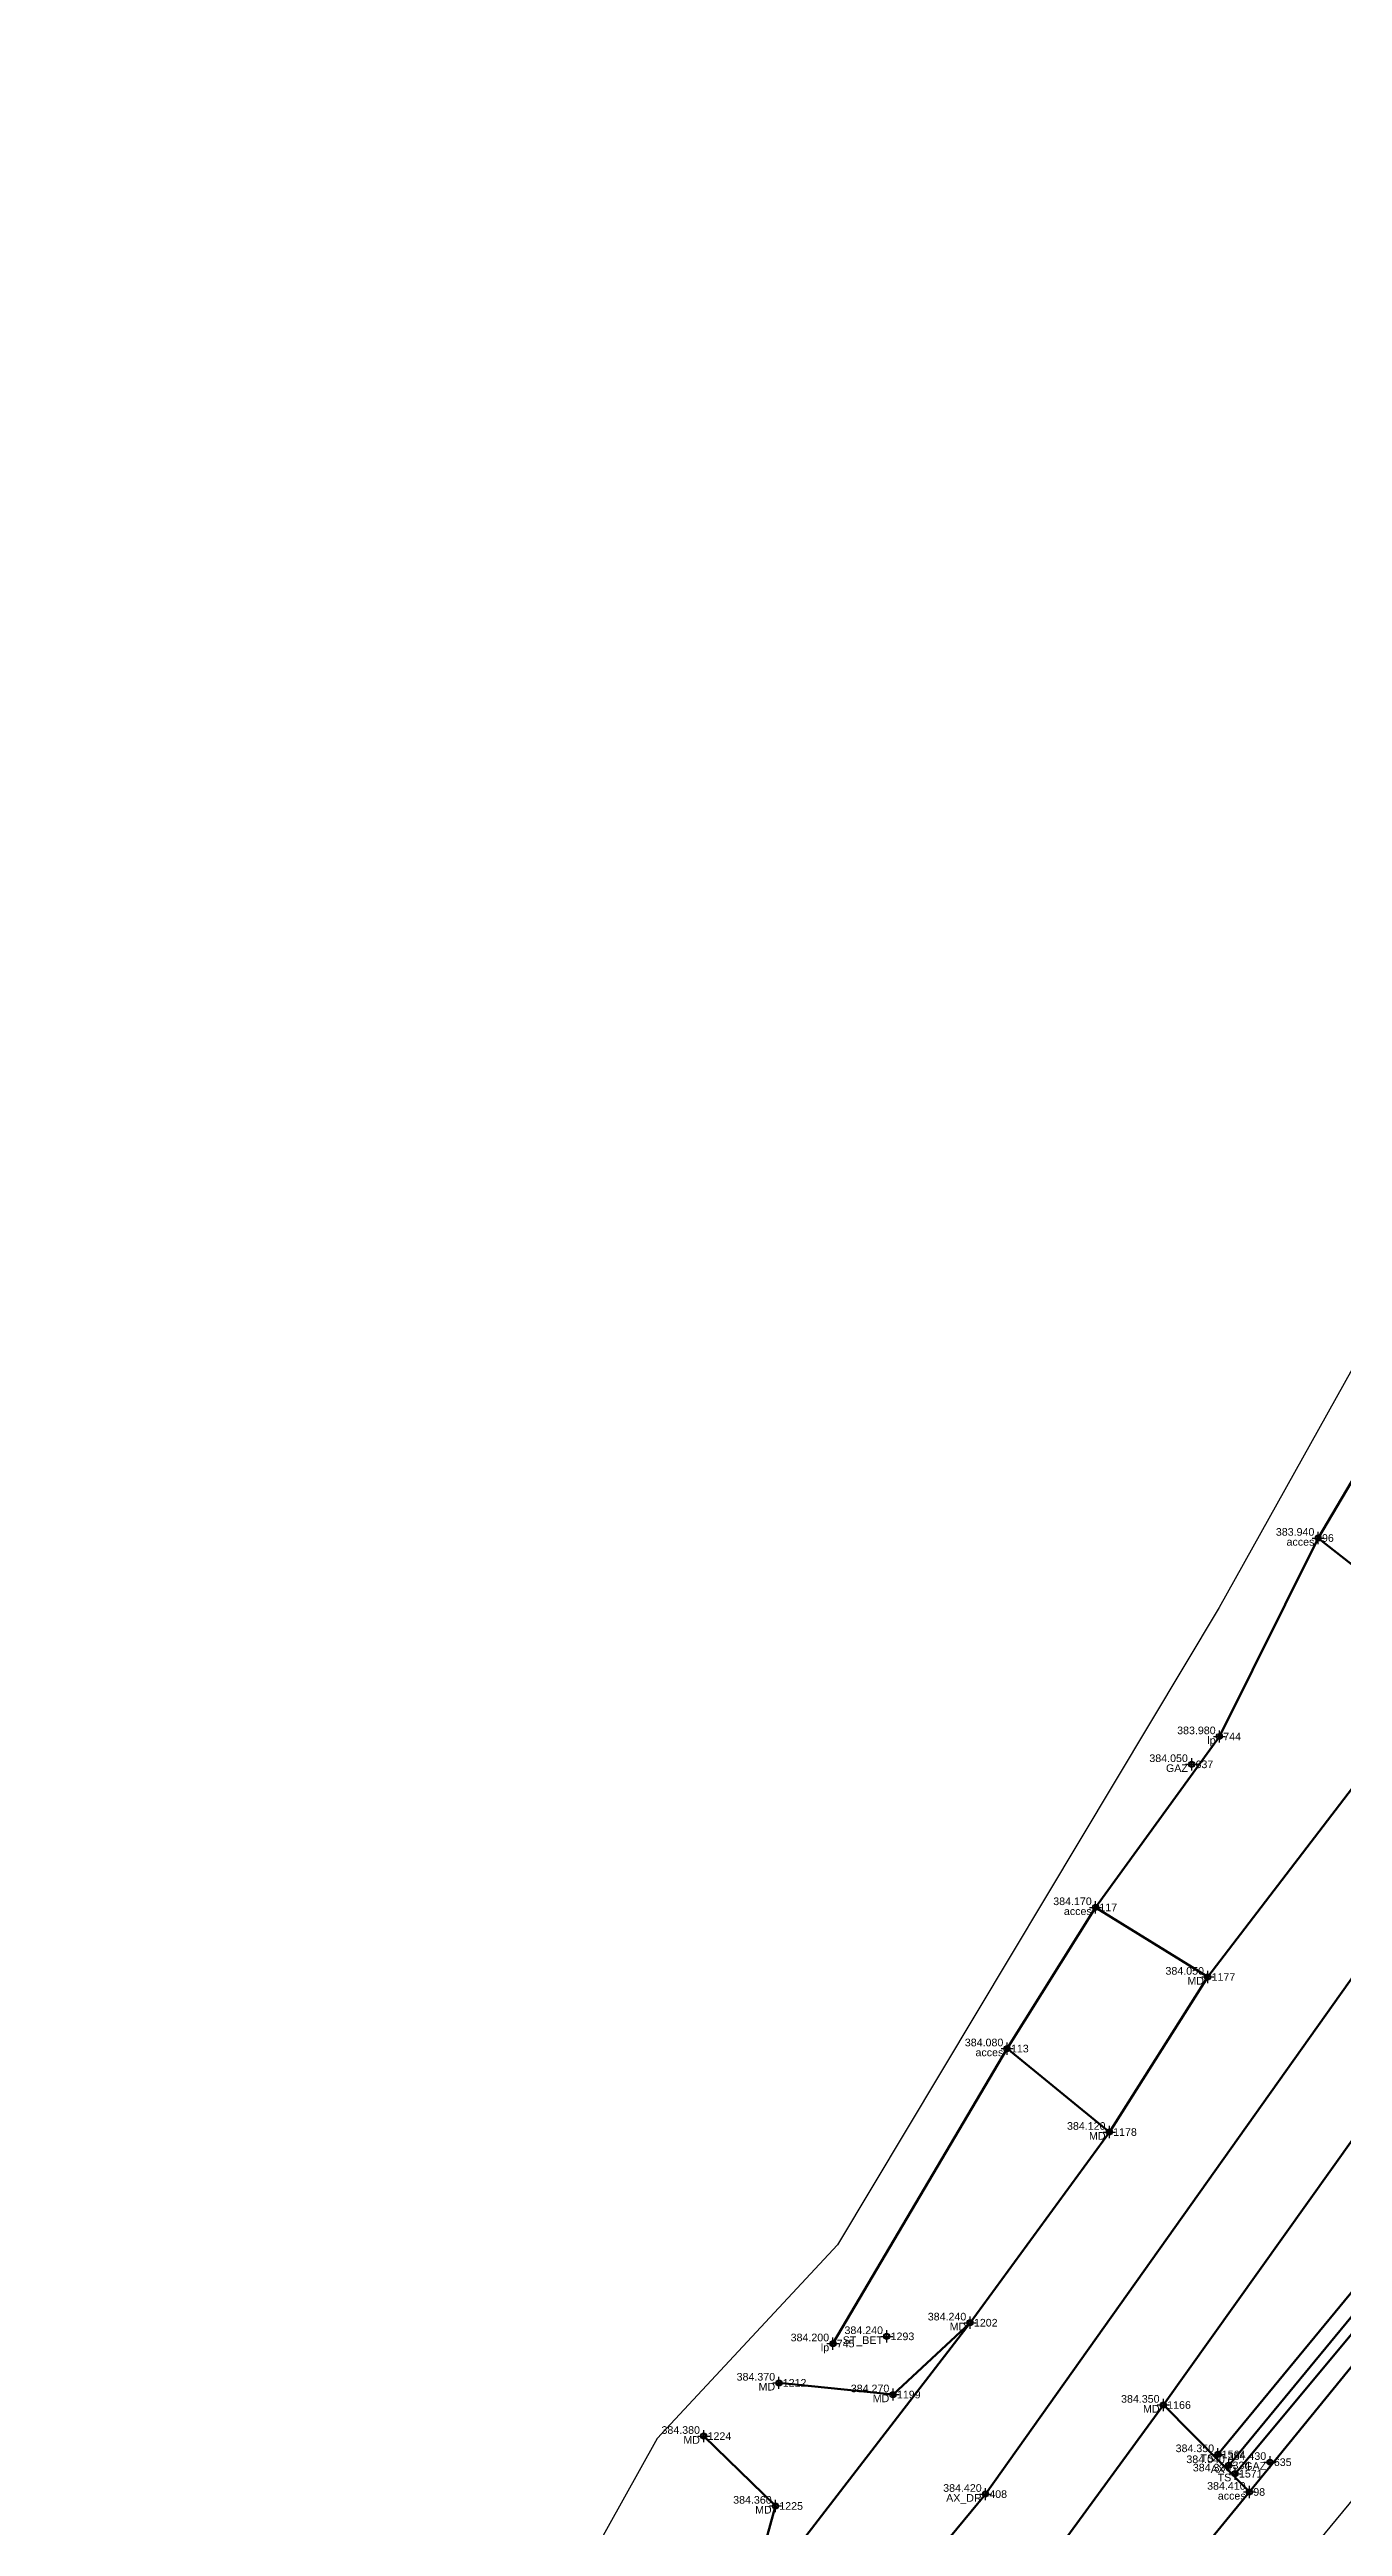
# Model space of a CAD drawing. Extents: x 396921 to 401273, y 555385 to 556691.
# Drawn here: x 401149.2 to 401191.6, y 556286.2 to 556367.4 of the extents above; entities that cross this region are included whole.
import ezdxf
from ezdxf.enums import TextEntityAlignment as Align

# ---------------------------------------------------------------- set-up
doc = ezdxf.new("R2010")
doc.units = 0
doc.header["$PDMODE"] = 34
doc.header["$PDSIZE"] = 0.2
for name, color, linetype in [('Boundary', 30, 'Continuous'), ('TOPO_CERC', 1, 'Continuous'), ('TOPO_CODE', 7, 'Continuous'), ('TOPO_ELEVATION', 7, 'Continuous'), ('TOPO_POINT_ID', 7, 'Continuous'), ('TOPO_POINTS', 7, 'Continuous'), ('TOPO_SYMBOL', 1, 'Continuous')]:
    doc.layers.add(name, color=color, linetype=linetype)
doc.layers.add('RO-LINES-LIN', color=7, linetype='Continuous', lineweight=25)
doc.styles.get("Standard").update_dxf_attribs({"font": 'arial.ttf'})

# ---------------------------------------------------------------- blocks, each defined once
blk = doc.blocks.new('PUNCTOPO')
at = {"layer": 'TOPO_CERC'}
blk.add_circle((0, 0), 0.25, dxfattribs=at)
at = {"layer": 'TOPO_SYMBOL'}
blk.add_point((0, 0), dxfattribs=at)

msp = doc.modelspace()

# ---------------------------------------------------------------- linework, layer by layer
at = {"layer": 'Boundary'}
msp.add_lwpolyline([(401151.531, 556238.095), (401199.518, 556296.225), (401208.504, 556292.043), (401222.442, 556298.757), (401217.992, 556315.021), (401273.141, 556357.297), (401255.219, 556376.018), (401245.835, 556386.323), (401236.195, 556378.584), (401211.811, 556404.268), (401201.487, 556393.032), (401214.641, 556373.423), (401203.161, 556344.231), (401187.604, 556316.352), (401175.09, 556295.456), (401169.171, 556289.109), (401165.846, 556283.138)], dxfattribs=at)
at = {"layer": 'RO-LINES-LIN', "lineweight": 100}
for points in [[(401206.091, 556394.903, 383.98), (401209.983, 556389.227, 383.97), (401218.554, 556377.464, 383.86), (401220.74, 556371.765, 383.79), (401218.787, 556363.866, 383.81), (401213.564, 556351.32, 383.8), (401210.791, 556344.713, 383.81), (401209.058, 556340.462, 383.8), (401208.209, 556338.484, 383.86), (401204.02, 556327.379, 383.85), (401201.888, 556324.348, 383.88), (401198.751, 556319.278, 383.96), (401195.474, 556315.011, 384.02), (401187.23, 556304.24, 384.05), (401184.002, 556299.155, 384.12), (401179.435, 556292.903, 384.24), (401176.911, 556290.547, 384.27), (401173.167, 556290.93, 384.37)], [(401225.761, 556373.156, 383.79), (401216.085, 556351.497, 383.8), (401209.897, 556337.083, 383.87), (401203.299, 556320.181, 384.05), (401179.94, 556287.283, 384.42), (401153.228, 556254.978, 385.07), (401124.473, 556222.302, 385.73), (401086.722, 556181.654, 386.25), (401069.118, 556159.764, 386.97), (401036.302, 556112.167, 387.92), (401016.12, 556087.044, 388.06), (400978.164, 556050.801, 388.45), (400956.927, 556025.769, 388.5), (400940.861, 555996.772, 388.66), (400933.878, 555973.712, 388.83), (400927.98, 555941.206, 388.98), (400926.358, 555917.661, 389.16), (400924.894, 555909.885, 389.28)], [(401198.751, 556319.278, 383.96), (401193.319, 556322.802, 383.86), (401190.85, 556318.634, 383.94), (401195.474, 556315.011, 384.02)], [(401190.85, 556318.634, 383.94), (401187.613, 556312.126, 383.98), (401183.55, 556306.522, 384.17)], [(401210.072, 556298.167, 384.5), (401206.974, 556308.183, 384.41), (401204.146, 556312.857, 384.17), (401199.105, 556308.902, 384.16), (401185.774, 556290.205, 384.35), (401182.308, 556285.471, 384.43), (401155.528, 556253.055, 385.06), (401151.238, 556247.864, 385.17), (401127.846, 556221.594, 385.62), (401126.341, 556220.546, 385.71), (401110.71, 556203.293, 386.1), (401106.482, 556198.802, 386.21), (401100.237, 556192.225, 386.29), (401095.902, 556187.813, 386.36), (401088.725, 556179.749, 386.21), (401084.388, 556174.737, 386.3), (401071.704, 556158.309, 386.86), (401046.863, 556122.183, 387.71), (401043.539, 556112.331, 387.84), (401043.901, 556106.539, 387.89)], [(401187.563, 556288.584, 384.35), (401204.894, 556309.609, 384.27)], [(401205.256, 556309.252, 383.93), (401187.916, 556288.224, 384.04)], [(401188.126, 556287.952, 384.33), (401205.648, 556308.981, 384.31)], [(401184.002, 556299.155, 384.12), (401180.65, 556301.892, 384.08), (401183.55, 556306.522, 384.17), (401187.23, 556304.24, 384.05)], [(401208.879, 556296.626, 384.59), (401201.109, 556302.711, 384.4), (401188.596, 556287.353, 384.41)], [(401180.65, 556301.892, 384.08), (401174.938, 556292.219, 384.2)], [(401172.068, 556283.331, 384.51), (401179.435, 556292.903, 384.24)], [(401182.308, 556285.471, 384.43), (401184.941, 556282.886, 384.66), (401188.596, 556287.353, 384.41), (401185.774, 556290.205, 384.35)], [(401170.702, 556289.184, 384.38), (401173.054, 556286.894, 384.36), (401172.068, 556283.331, 384.51), (401158.654, 556266.521, 384.81), (401154.968, 556262.147, 384.93), (401150.923, 556257.044, 385.05), (401130.24, 556233.572, 385.5), (401127.728, 556230.409, 385.59), (401122.11, 556224.019, 385.73), (401112.376, 556213.37, 386.04), (401109.601, 556210.427, 386.08), (401107.8, 556208.715, 386.13), (401105.323, 556205.887, 386.16), (401084.714, 556183.745, 386.3), (401070.204, 556165.552, 386.58), (401067.45, 556161.516, 386.93), (401028.827, 556107.521, 387.88)]]:
    msp.add_polyline3d(points, dxfattribs=at)

# ---------------------------------------------------------------- block references
at = {"layer": 'TOPO_POINTS'}
ref = msp.add_blockref('PUNCTOPO', (401190.85, 556318.634, 383.94), dxfattribs=dict(at, xscale=0.25, yscale=0.25, zscale=0.25))
ref.add_attrib('POINT', '96', dxfattribs={"layer": 'TOPO_POINT_ID', "height": 0.25}).set_placement((401190.975, 556318.634, 383.94), align=Align.MIDDLE_LEFT)
ref.add_attrib('ELEVATION', '383.940', dxfattribs={"layer": 'TOPO_ELEVATION', "height": 0.25}).set_placement((401190.725, 556318.634, 383.94), align=Align.BOTTOM_RIGHT)
ref.add_attrib('CODE', 'acces', dxfattribs={"layer": 'TOPO_CODE', "height": 0.25}).set_placement((401190.725, 556318.634, 383.94), align=Align.TOP_RIGHT)
ref = msp.add_blockref('PUNCTOPO', (401187.613, 556312.126, 383.98), dxfattribs=dict(at, xscale=0.25, yscale=0.25, zscale=0.25))
ref.add_attrib('POINT', '744', dxfattribs={"layer": 'TOPO_POINT_ID', "height": 0.25}).set_placement((401187.738, 556312.126, 383.98), align=Align.MIDDLE_LEFT)
ref.add_attrib('ELEVATION', '383.980', dxfattribs={"layer": 'TOPO_ELEVATION', "height": 0.25}).set_placement((401187.488, 556312.126, 383.98), align=Align.BOTTOM_RIGHT)
ref.add_attrib('CODE', 'lp', dxfattribs={"layer": 'TOPO_CODE', "height": 0.25}).set_placement((401187.488, 556312.126, 383.98), align=Align.TOP_RIGHT)
ref = msp.add_blockref('PUNCTOPO', (401186.702, 556311.213, 384.05), dxfattribs=dict(at, xscale=0.25, yscale=0.25, zscale=0.25))
ref.add_attrib('POINT', '637', dxfattribs={"layer": 'TOPO_POINT_ID', "height": 0.25}).set_placement((401186.827, 556311.213, 384.05), align=Align.MIDDLE_LEFT)
ref.add_attrib('ELEVATION', '384.050', dxfattribs={"layer": 'TOPO_ELEVATION', "height": 0.25}).set_placement((401186.577, 556311.213, 384.05), align=Align.BOTTOM_RIGHT)
ref.add_attrib('CODE', 'GAZ', dxfattribs={"layer": 'TOPO_CODE', "height": 0.25}).set_placement((401186.577, 556311.213, 384.05), align=Align.TOP_RIGHT)
ref = msp.add_blockref('PUNCTOPO', (401183.55, 556306.522, 384.17), dxfattribs=dict(at, xscale=0.25, yscale=0.25, zscale=0.25))
ref.add_attrib('POINT', '117', dxfattribs={"layer": 'TOPO_POINT_ID', "height": 0.25}).set_placement((401183.675, 556306.522, 384.17), align=Align.MIDDLE_LEFT)
ref.add_attrib('ELEVATION', '384.170', dxfattribs={"layer": 'TOPO_ELEVATION', "height": 0.25}).set_placement((401183.425, 556306.522, 384.17), align=Align.BOTTOM_RIGHT)
ref.add_attrib('CODE', 'acces', dxfattribs={"layer": 'TOPO_CODE', "height": 0.25}).set_placement((401183.425, 556306.522, 384.17), align=Align.TOP_RIGHT)
ref = msp.add_blockref('PUNCTOPO', (401187.23, 556304.24, 384.05), dxfattribs=dict(at, xscale=0.25, yscale=0.25, zscale=0.25))
ref.add_attrib('POINT', '1177', dxfattribs={"layer": 'TOPO_POINT_ID', "height": 0.25}).set_placement((401187.355, 556304.24, 384.05), align=Align.MIDDLE_LEFT)
ref.add_attrib('ELEVATION', '384.050', dxfattribs={"layer": 'TOPO_ELEVATION', "height": 0.25}).set_placement((401187.105, 556304.24, 384.05), align=Align.BOTTOM_RIGHT)
ref.add_attrib('CODE', 'MD', dxfattribs={"layer": 'TOPO_CODE', "height": 0.25}).set_placement((401187.105, 556304.24, 384.05), align=Align.TOP_RIGHT)
ref = msp.add_blockref('PUNCTOPO', (401180.65, 556301.892, 384.08), dxfattribs=dict(at, xscale=0.25, yscale=0.25, zscale=0.25))
ref.add_attrib('POINT', '113', dxfattribs={"layer": 'TOPO_POINT_ID', "height": 0.25}).set_placement((401180.775, 556301.892, 384.08), align=Align.MIDDLE_LEFT)
ref.add_attrib('ELEVATION', '384.080', dxfattribs={"layer": 'TOPO_ELEVATION', "height": 0.25}).set_placement((401180.525, 556301.892, 384.08), align=Align.BOTTOM_RIGHT)
ref.add_attrib('CODE', 'acces', dxfattribs={"layer": 'TOPO_CODE', "height": 0.25}).set_placement((401180.525, 556301.892, 384.08), align=Align.TOP_RIGHT)
ref = msp.add_blockref('PUNCTOPO', (401184.002, 556299.155, 384.12), dxfattribs=dict(at, xscale=0.25, yscale=0.25, zscale=0.25))
ref.add_attrib('POINT', '1178', dxfattribs={"layer": 'TOPO_POINT_ID', "height": 0.25}).set_placement((401184.127, 556299.155, 384.12), align=Align.MIDDLE_LEFT)
ref.add_attrib('ELEVATION', '384.120', dxfattribs={"layer": 'TOPO_ELEVATION', "height": 0.25}).set_placement((401183.877, 556299.155, 384.12), align=Align.BOTTOM_RIGHT)
ref.add_attrib('CODE', 'MD', dxfattribs={"layer": 'TOPO_CODE', "height": 0.25}).set_placement((401183.877, 556299.155, 384.12), align=Align.TOP_RIGHT)
ref = msp.add_blockref('PUNCTOPO', (401179.435, 556292.903, 384.24), dxfattribs=dict(at, xscale=0.25, yscale=0.25, zscale=0.25))
ref.add_attrib('POINT', '1202', dxfattribs={"layer": 'TOPO_POINT_ID', "height": 0.25}).set_placement((401179.56, 556292.903, 384.24), align=Align.MIDDLE_LEFT)
ref.add_attrib('ELEVATION', '384.240', dxfattribs={"layer": 'TOPO_ELEVATION', "height": 0.25}).set_placement((401179.31, 556292.903, 384.24), align=Align.BOTTOM_RIGHT)
ref.add_attrib('CODE', 'MD', dxfattribs={"layer": 'TOPO_CODE', "height": 0.25}).set_placement((401179.31, 556292.903, 384.24), align=Align.TOP_RIGHT)
ref = msp.add_blockref('PUNCTOPO', (401174.938, 556292.219, 384.2), dxfattribs=dict(at, xscale=0.25, yscale=0.25, zscale=0.25))
ref.add_attrib('POINT', '745', dxfattribs={"layer": 'TOPO_POINT_ID', "height": 0.25}).set_placement((401175.063, 556292.219, 384.2), align=Align.MIDDLE_LEFT)
ref.add_attrib('ELEVATION', '384.200', dxfattribs={"layer": 'TOPO_ELEVATION', "height": 0.25}).set_placement((401174.813, 556292.219, 384.2), align=Align.BOTTOM_RIGHT)
ref.add_attrib('CODE', 'lp', dxfattribs={"layer": 'TOPO_CODE', "height": 0.25}).set_placement((401174.813, 556292.219, 384.2), align=Align.TOP_RIGHT)
ref = msp.add_blockref('PUNCTOPO', (401176.704, 556292.456, 384.24), dxfattribs=dict(at, xscale=0.25, yscale=0.25, zscale=0.25))
ref.add_attrib('POINT', '1293', dxfattribs={"layer": 'TOPO_POINT_ID', "height": 0.25}).set_placement((401176.829, 556292.456, 384.24), align=Align.MIDDLE_LEFT)
ref.add_attrib('ELEVATION', '384.240', dxfattribs={"layer": 'TOPO_ELEVATION', "height": 0.25}).set_placement((401176.579, 556292.456, 384.24), align=Align.BOTTOM_RIGHT)
ref.add_attrib('CODE', 'ST_BET', dxfattribs={"layer": 'TOPO_CODE', "height": 0.25}).set_placement((401176.579, 556292.456, 384.24), align=Align.TOP_RIGHT)
ref = msp.add_blockref('PUNCTOPO', (401173.167, 556290.93, 384.37), dxfattribs=dict(at, xscale=0.25, yscale=0.25, zscale=0.25))
ref.add_attrib('POINT', '1212', dxfattribs={"layer": 'TOPO_POINT_ID', "height": 0.25}).set_placement((401173.292, 556290.93, 384.37), align=Align.MIDDLE_LEFT)
ref.add_attrib('ELEVATION', '384.370', dxfattribs={"layer": 'TOPO_ELEVATION', "height": 0.25}).set_placement((401173.042, 556290.93, 384.37), align=Align.BOTTOM_RIGHT)
ref.add_attrib('CODE', 'MD', dxfattribs={"layer": 'TOPO_CODE', "height": 0.25}).set_placement((401173.042, 556290.93, 384.37), align=Align.TOP_RIGHT)
ref = msp.add_blockref('PUNCTOPO', (401176.911, 556290.547, 384.27), dxfattribs=dict(at, xscale=0.25, yscale=0.25, zscale=0.25))
ref.add_attrib('POINT', '1199', dxfattribs={"layer": 'TOPO_POINT_ID', "height": 0.25}).set_placement((401177.036, 556290.547, 384.27), align=Align.MIDDLE_LEFT)
ref.add_attrib('ELEVATION', '384.270', dxfattribs={"layer": 'TOPO_ELEVATION', "height": 0.25}).set_placement((401176.786, 556290.547, 384.27), align=Align.BOTTOM_RIGHT)
ref.add_attrib('CODE', 'MD', dxfattribs={"layer": 'TOPO_CODE', "height": 0.25}).set_placement((401176.786, 556290.547, 384.27), align=Align.TOP_RIGHT)
ref = msp.add_blockref('PUNCTOPO', (401185.774, 556290.205, 384.35), dxfattribs=dict(at, xscale=0.25, yscale=0.25, zscale=0.25))
ref.add_attrib('POINT', '1166', dxfattribs={"layer": 'TOPO_POINT_ID', "height": 0.25}).set_placement((401185.899, 556290.205, 384.35), align=Align.MIDDLE_LEFT)
ref.add_attrib('ELEVATION', '384.350', dxfattribs={"layer": 'TOPO_ELEVATION', "height": 0.25}).set_placement((401185.649, 556290.205, 384.35), align=Align.BOTTOM_RIGHT)
ref.add_attrib('CODE', 'MD', dxfattribs={"layer": 'TOPO_CODE', "height": 0.25}).set_placement((401185.649, 556290.205, 384.35), align=Align.TOP_RIGHT)
ref = msp.add_blockref('PUNCTOPO', (401170.702, 556289.184, 384.38), dxfattribs=dict(at, xscale=0.25, yscale=0.25, zscale=0.25))
ref.add_attrib('POINT', '1224', dxfattribs={"layer": 'TOPO_POINT_ID', "height": 0.25}).set_placement((401170.827, 556289.184, 384.38), align=Align.MIDDLE_LEFT)
ref.add_attrib('ELEVATION', '384.380', dxfattribs={"layer": 'TOPO_ELEVATION', "height": 0.25}).set_placement((401170.577, 556289.184, 384.38), align=Align.BOTTOM_RIGHT)
ref.add_attrib('CODE', 'MD', dxfattribs={"layer": 'TOPO_CODE', "height": 0.25}).set_placement((401170.577, 556289.184, 384.38), align=Align.TOP_RIGHT)
ref = msp.add_blockref('PUNCTOPO', (401187.563, 556288.584, 384.35), dxfattribs=dict(at, xscale=0.25, yscale=0.25, zscale=0.25))
ref.add_attrib('POINT', '1564', dxfattribs={"layer": 'TOPO_POINT_ID', "height": 0.25}).set_placement((401187.688, 556288.584, 384.35), align=Align.MIDDLE_LEFT)
ref.add_attrib('ELEVATION', '384.350', dxfattribs={"layer": 'TOPO_ELEVATION', "height": 0.25}).set_placement((401187.438, 556288.584, 384.35), align=Align.BOTTOM_RIGHT)
ref.add_attrib('CODE', 'TS', dxfattribs={"layer": 'TOPO_CODE', "height": 0.25}).set_placement((401187.438, 556288.584, 384.35), align=Align.TOP_RIGHT)
ref = msp.add_blockref('PUNCTOPO', (401187.916, 556288.224, 384.04), dxfattribs=dict(at, xscale=0.25, yscale=0.25, zscale=0.25))
ref.add_attrib('POINT', '334', dxfattribs={"layer": 'TOPO_POINT_ID', "height": 0.25}).set_placement((401188.041, 556288.224, 384.04), align=Align.MIDDLE_LEFT)
ref.add_attrib('ELEVATION', '384.040', dxfattribs={"layer": 'TOPO_ELEVATION', "height": 0.25}).set_placement((401187.791, 556288.224, 384.04), align=Align.BOTTOM_RIGHT)
ref.add_attrib('CODE', 'AX', dxfattribs={"layer": 'TOPO_CODE', "height": 0.25}).set_placement((401187.791, 556288.224, 384.04), align=Align.TOP_RIGHT)
ref = msp.add_blockref('PUNCTOPO', (401188.126, 556287.952, 384.33), dxfattribs=dict(at, xscale=0.25, yscale=0.25, zscale=0.25))
ref.add_attrib('POINT', '1571', dxfattribs={"layer": 'TOPO_POINT_ID', "height": 0.25}).set_placement((401188.251, 556287.952, 384.33), align=Align.MIDDLE_LEFT)
ref.add_attrib('ELEVATION', '384.330', dxfattribs={"layer": 'TOPO_ELEVATION', "height": 0.25}).set_placement((401188.001, 556287.952, 384.33), align=Align.BOTTOM_RIGHT)
ref.add_attrib('CODE', 'TS', dxfattribs={"layer": 'TOPO_CODE', "height": 0.25}).set_placement((401188.001, 556287.952, 384.33), align=Align.TOP_RIGHT)
ref = msp.add_blockref('PUNCTOPO', (401189.271, 556288.33, 384.43), dxfattribs=dict(at, xscale=0.25, yscale=0.25, zscale=0.25))
ref.add_attrib('POINT', '635', dxfattribs={"layer": 'TOPO_POINT_ID', "height": 0.25}).set_placement((401189.396, 556288.33, 384.43), align=Align.MIDDLE_LEFT)
ref.add_attrib('ELEVATION', '384.430', dxfattribs={"layer": 'TOPO_ELEVATION', "height": 0.25}).set_placement((401189.146, 556288.33, 384.43), align=Align.BOTTOM_RIGHT)
ref.add_attrib('CODE', 'GAZ', dxfattribs={"layer": 'TOPO_CODE', "height": 0.25}).set_placement((401189.146, 556288.33, 384.43), align=Align.TOP_RIGHT)
ref = msp.add_blockref('PUNCTOPO', (401179.94, 556287.283, 384.42), dxfattribs=dict(at, xscale=0.25, yscale=0.25, zscale=0.25))
ref.add_attrib('POINT', '408', dxfattribs={"layer": 'TOPO_POINT_ID', "height": 0.25}).set_placement((401180.065, 556287.283, 384.42), align=Align.MIDDLE_LEFT)
ref.add_attrib('ELEVATION', '384.420', dxfattribs={"layer": 'TOPO_ELEVATION', "height": 0.25}).set_placement((401179.815, 556287.283, 384.42), align=Align.BOTTOM_RIGHT)
ref.add_attrib('CODE', 'AX_DR', dxfattribs={"layer": 'TOPO_CODE', "height": 0.25}).set_placement((401179.815, 556287.283, 384.42), align=Align.TOP_RIGHT)
ref = msp.add_blockref('PUNCTOPO', (401188.596, 556287.353, 384.41), dxfattribs=dict(at, xscale=0.25, yscale=0.25, zscale=0.25))
ref.add_attrib('POINT', '98', dxfattribs={"layer": 'TOPO_POINT_ID', "height": 0.25}).set_placement((401188.721, 556287.353, 384.41), align=Align.MIDDLE_LEFT)
ref.add_attrib('ELEVATION', '384.410', dxfattribs={"layer": 'TOPO_ELEVATION', "height": 0.25}).set_placement((401188.471, 556287.353, 384.41), align=Align.BOTTOM_RIGHT)
ref.add_attrib('CODE', 'acces', dxfattribs={"layer": 'TOPO_CODE', "height": 0.25}).set_placement((401188.471, 556287.353, 384.41), align=Align.TOP_RIGHT)
ref = msp.add_blockref('PUNCTOPO', (401173.054, 556286.894, 384.36), dxfattribs=dict(at, xscale=0.25, yscale=0.25, zscale=0.25))
ref.add_attrib('POINT', '1225', dxfattribs={"layer": 'TOPO_POINT_ID', "height": 0.25}).set_placement((401173.179, 556286.894, 384.36), align=Align.MIDDLE_LEFT)
ref.add_attrib('ELEVATION', '384.360', dxfattribs={"layer": 'TOPO_ELEVATION', "height": 0.25}).set_placement((401172.929, 556286.894, 384.36), align=Align.BOTTOM_RIGHT)
ref.add_attrib('CODE', 'MD', dxfattribs={"layer": 'TOPO_CODE', "height": 0.25}).set_placement((401172.929, 556286.894, 384.36), align=Align.TOP_RIGHT)

doc.saveas('drawing.dxf')
